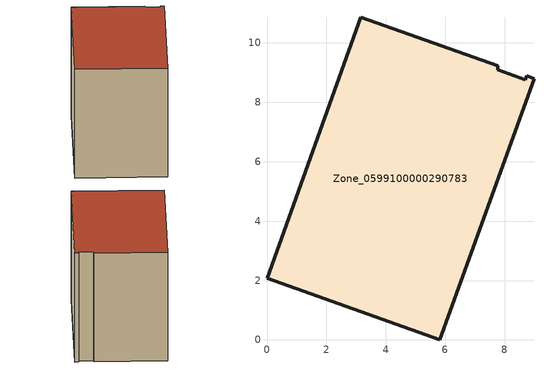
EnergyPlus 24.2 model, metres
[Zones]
Zone_0599100000290783
 floor ground (C_G): 5.82,0 0,2.07 3.16,10.87 7.77,9.23 7.76,9.09 8.69,8.76 8.74,8.89 8.99,8.8 z0.59
 wall outside (C_F): 7.77,9.23 3.16,10.87 0,2.07 5.82,0 8.99,8.8 8.74,8.89 8.69,8.76 7.76,9.09 7.77,9.23 z0.59:8.62
 roof outside (C_R): 8.99,8.8 8.74,8.89 8.69,8.76 7.76,9.09 7.77,9.23 3.16,10.87 0,2.07 5.82,0 z8.62
[BUILDING]
Pand.0599100000290783: North Axis=0; Terrain=City; Loads Convergence Tolerance Value=0.04; Temperature Convergence Tolerance Value=0.4; Solar Distribution=FullExterior; Maximum Number of Warmup Days=25; Minimum Number of Warmup Days=1
[Site:Location]
Rotterdam.The.Hague.AP_ZH_NLD Design_Conditions: Latitude=51.96; Longitude=4.45; Time Zone=1; Elevation=-4.5
[SITE:GROUNDTEMPERATURE:BUILDINGSURFACE]
18, 18, 18, 18, 18, 18, 18, 18, 18, 18, 18, 18
[MATERIAL] Thermal Absorptance=0.9; Solar Absorptance=0.7; Visible Absorptance=0.7
Name | Roughness | Thickness | Conductivity | Density | Specific Heat
G.TI.1965-1974 | MediumSmooth | 0.15 | 0.882353 | 540 | 1210
F.TI.1965-1974 | Rough | 0.3 | 0.697674 | 1920 | 840
R.TI.1965-1974 | MediumRough | 0.2 | 0.232558 | 1500 | 1000
[CONSTRUCTION]
C_G: G.TI.1965-1974
C_F: F.TI.1965-1974
C_R: R.TI.1965-1974
[ZONE]
Zone_0599100000290783: Type=1; Multiplier=1; Ceiling Height=Autocalculate; Volume=Autocalculate; Floor Area=autocalculate; Part of Total Floor Area=Yes
[ZONEINFILTRATION:DESIGNFLOWRATE]
Infil_Zone_0599100000290783: Zone or ZoneList or Space or SpaceList=Zone_0599100000290783; Schedule=AlwaysOn; Design Flow Rate Calculation Method=Flow/Area; Flow Rate per Floor Area=0.003; Constant Term Coefficient=1; Temperature Term Coefficient=0; Velocity Term Coefficient=0; Velocity Squared Term Coefficient=0
[HVACTEMPLATE:ZONE:IDEALLOADSAIRSYSTEM]
Zone_0599100000290783: Maximum Heating Supply Air Temperature=50; Minimum Cooling Supply Air Temperature=13; Maximum Heating Supply Air Humidity Ratio=0.0156; Minimum Cooling Supply Air Humidity Ratio=0.0077; Heating Limit=NoLimit; Cooling Limit=NoLimit; Dehumidification Control Type=ConstantSensibleHeatRatio; Cooling Sensible Heat Ratio=0.7; Dehumidification Setpoint=60; Humidification Control Type=None; Humidification Setpoint=30; Outdoor Air Method=None; Outdoor Air Flow Rate per Person=0.00944; Outdoor Air Flow Rate per Zone Floor Area=0; Outdoor Air Flow Rate per Zone=0; Demand Controlled Ventilation Type=None; Outdoor Air Economizer Type=NoEconomizer; Heat Recovery Type=None; Sensible Heat Recovery Effectiveness=0.7; Latent Heat Recovery Effectiveness=0.65
[ZONECONTROL:THERMOSTAT]
ThermostatControl_Zone_0599100000290783: Zone or ZoneList=Zone_0599100000290783; Control Type Schedule=DualSetpointControlType; Control 1=Thermostat_Zone_0599100000290783; Temperature Difference Between Cutout And Setpoint=0
[THERMOSTATSETPOINT:DUALSETPOINT]
Thermostat_Zone_0599100000290783: Heating Setpoint Temperature Schedule=HeatingSetpoint_Zone_0599100000290783; Cooling Setpoint Temperature Schedule=CoolingSetpoint_Zone_0599100000290783
[SCHEDULE:COMPACT]
HeatingSetpoint_Zone_0599100000290783: Through: 12/31, For: AllDays, Until: 24:00, 21
CoolingSetpoint_Zone_0599100000290783: Through: 12/31, For: AllDays, Until: 24:00, 24
DualSetpointControlType: Through: 12/31, For: AllDays, Until: 24:00, 4
AlwaysOn: Through: 12/31, For: AllDays, Until: 24:00, 1
